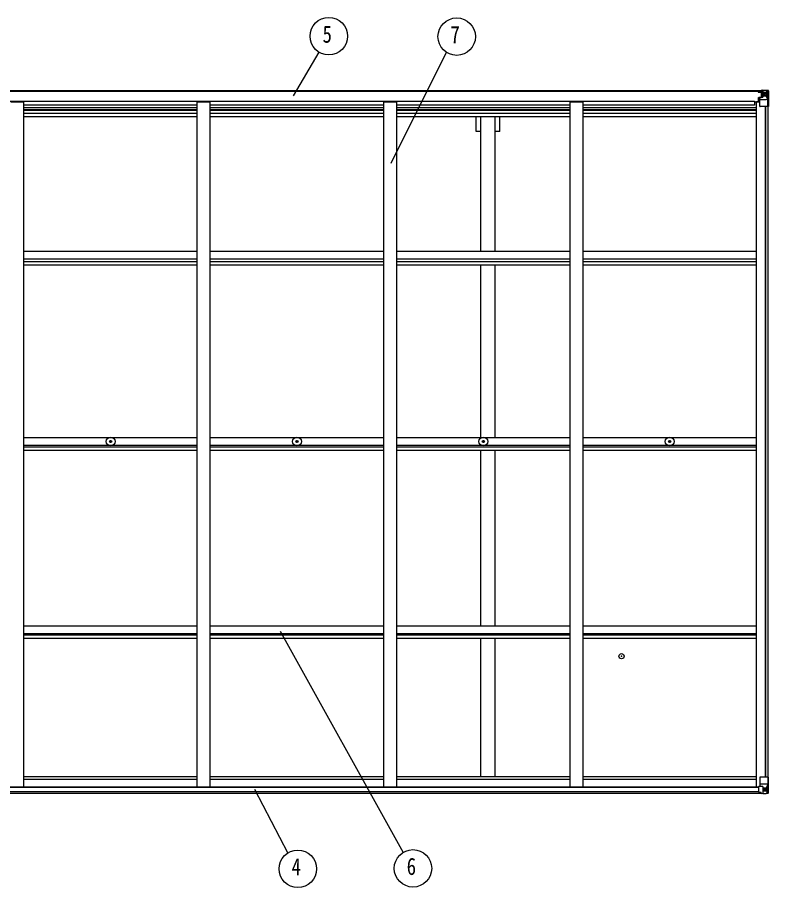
# Model space of a CAD drawing. Units: millimetres, scale not verified. Extents: x -10512 to 10512, y -7425 to 7425.
# Drawn here: x -2075 to 811, y -1012 to 2330 of the extents above; entities that cross this region are included whole.
import ezdxf
from ezdxf.enums import TextEntityAlignment as Align

# ---------------------------------------------------------------- set-up
doc = ezdxf.new("R2010")
doc.units = ezdxf.units.MM
doc.header["$LTSCALE"] = 40
doc.header["$PDMODE"] = 32
doc.header["$PDSIZE"] = 20
for name, color, linetype in [('0-4_YKK_13', 4, 'Continuous'), ('0-5_YKK_A1', 4, 'Continuous'), ('0-6_YKK_D', 6, 'Continuous')]:
    doc.layers.add(name, color=color, linetype=linetype)
doc.styles.add('ＭＳ ゴシック', font='')
doc.styles.get('ＭＳ ゴシック').set_extended_font_data('MS Gothic')

msp = doc.modelspace()

# ---------------------------------------------------------------- linework, layer by layer
at = {"layer": '0-4_YKK_13'}
for p, q in [((771.02, 2044.74), (771.02, 2045.74)), ((772.02, 2044.74), (771.02, 2044.74)), ((771.02, 2044.74), (771.02, 2043.17)), ((771.02, 2043.05), (771.02, 2043.17)), ((772.02, 2045.74), (772.02, 2044.74)), ((777.02, 2044.74), (772.02, 2044.74)), ((777.22, 2048.24), (775.53, 2047.8)), ((777.02, 2043.13), (777.02, 2044.74)), ((777.02, 2043.13), (787.02, 2043.04)), ((777.22, 2048.24), (777.52, 2048.24)), ((777.52, 2048.24), (777.52, 2047.8)), ((779.02, 2045), (787.02, 2045)), ((779.02, 2044.97), (787.02, 2044.97)), ((782.52, 2050.43), (789.02, 2050.04)), ((782.52, 2049.55), (782.52, 2050.43)), ((789.02, 2049.15), (782.52, 2049.55)), ((782.52, 2049.03), (782.52, 2049.55)), ((782.52, 2049.03), (782.52, 2048.62)), ((782.52, 2048.62), (787.52, 2048.54)), ((782.52, 2048.62), (782.52, 2047.8)), ((783.52, 2042.67), (783.52, 2042.9)), ((783.52, 2022.93), (783.52, 2042.67)), ((787.42, 2042.67), (783.52, 2042.67)), ((783.52, 2039.04), (787.52, 2039.04)), ((787.02, 2044.97), (787.02, 2045)), ((787.02, 2043.97), (787.02, 2044.97)), ((787.02, 2043.97), (787.52, 2043.97)), ((787.02, 2043.04), (787.02, 2043.97)), ((787.03, 2043.04), (787.02, 2043.04)), ((787.03, 2042.88), (787.03, 2043.04)), ((787.52, 2044.33), (789.02, 2044.33)), ((787.52, 2040.79), (789.02, 2040.79)), ((789.02, 2049.92), (801.02, 2049.14)), ((790.02, 2040.79), (789.02, 2040.79)), ((801.02, 2040.79), (789.02, 2040.79)), ((803.36, 2040.74), (801.02, 2040.8)), ((801.12, 2049.13), (809.04, 2048.66)), ((803.36, 2027.27), (803.36, 2040.74)), ((804.21, 2044.25), (806.95, 2047.91)), ((808.18, 2047.69), (808.18, 2047.62)), ((808.18, 1987.04), (808.18, 2047.62)), ((810.09, 2048.75), (810.09, 2048.75)), ((810.09, 2048.7), (810.09, 2048.74)), ((811.02, 2047.75), (811.02, 2047.71)), ((756.52, 2006.12), (777.02, 2006.12)), ((772.52, 2021.91), (773.52, 2021.91)), ((772.52, 2006.12), (772.52, 2021.91)), ((773.52, 2020.18), (772.52, 2020.19)), ((772.52, 2010.04), (777.02, 2010.04)), ((777.57, 2021.95), (773.52, 2021.91)), ((777.02, 1988.04), (777.02, 2021.13)), ((801.02, 2013.7), (777.02, 2013.7)), ((788.2, 2023.68), (777.85, 2022.03)), ((777.85, 2021.39), (788.2, 2023.05)), ((777.85, 2022.03), (777.85, 2021.39)), ((783.52, 2030.83), (787.52, 2030.83)), ((787.52, 2027.24), (789.02, 2027.24)), ((788.2, 2023.05), (788.2, 2023.68)), ((801.02, 2027.24), (789.02, 2027.24)), ((795.54, 2033.6), (795.54, 2032.64)), ((801.02, 2027.23), (803.36, 2027.27)), ((801.02, 2027.23), (801.02, 2027.24)), ((807.63, 2013.92), (801.02, 2013.7)), ((807.63, 2013.92), (803.49, 2026)), ((808.18, 1987.04), (778.02, 1987.04)), ((-1717.5, 702.22), (-1717.6, 701.7)), ((-1717.48, 703.33), (-1717.5, 702.22)), ((-1716.48, 703.33), (-1716.46, 702.22)), ((-1716.46, 702.22), (-1716.36, 701.7)), ((-1001.5, 702.22), (-1001.6, 701.7)), ((-1001.48, 703.33), (-1001.5, 702.22)), ((-1000.48, 703.33), (-1000.46, 702.22)), ((-1000.46, 702.22), (-1000.36, 701.7)), ((-285.5, 702.22), (-285.6, 701.7)), ((-285.48, 703.33), (-285.5, 702.22)), ((-284.48, 703.33), (-284.46, 702.22)), ((-284.46, 702.22), (-284.36, 701.7)), ((430.5, 702.22), (430.4, 701.7)), ((430.52, 703.33), (430.5, 702.22)), ((431.52, 703.33), (431.54, 702.22)), ((431.54, 702.22), (431.64, 701.7)), ((-1719.22, 701.58), (-1718.11, 701.6)), ((-1719.22, 700.58), (-1718.11, 700.56)), ((-1718.11, 701.6), (-1717.6, 701.7)), ((-1718.11, 700.56), (-1717.6, 700.46)), ((-1717.5, 699.94), (-1717.6, 700.46)), ((-1717.48, 698.84), (-1717.5, 699.94)), ((-1716.48, 698.84), (-1716.46, 699.94)), ((-1716.46, 699.94), (-1716.36, 700.46)), ((-1715.84, 701.6), (-1716.36, 701.7)), ((-1715.84, 700.56), (-1716.36, 700.46)), ((-1714.73, 701.58), (-1715.84, 701.6)), ((-1714.73, 700.58), (-1715.84, 700.56)), ((-1003.22, 701.58), (-1002.11, 701.6)), ((-1003.22, 700.58), (-1002.11, 700.56)), ((-1002.11, 701.6), (-1001.6, 701.7)), ((-1002.11, 700.56), (-1001.6, 700.46)), ((-1001.5, 699.94), (-1001.6, 700.46)), ((-1001.48, 698.84), (-1001.5, 699.94)), ((-1000.48, 698.84), (-1000.46, 699.94)), ((-1000.46, 699.94), (-1000.36, 700.46)), ((-999.84, 701.6), (-1000.36, 701.7)), ((-999.84, 700.56), (-1000.36, 700.46)), ((-998.73, 701.58), (-999.84, 701.6)), ((-998.73, 700.58), (-999.84, 700.56)), ((-287.22, 701.58), (-286.11, 701.6)), ((-287.22, 700.58), (-286.11, 700.56)), ((-286.11, 701.6), (-285.6, 701.7)), ((-286.11, 700.56), (-285.6, 700.46)), ((-285.5, 699.94), (-285.6, 700.46)), ((-285.48, 698.84), (-285.5, 699.94)), ((-284.48, 698.84), (-284.46, 699.94)), ((-284.46, 699.94), (-284.36, 700.46)), ((-283.84, 701.6), (-284.36, 701.7)), ((-283.84, 700.56), (-284.36, 700.46)), ((-282.73, 701.58), (-283.84, 701.6)), ((-282.73, 700.58), (-283.84, 700.56)), ((428.78, 701.58), (429.89, 701.6)), ((428.78, 700.58), (429.89, 700.56)), ((429.89, 701.6), (430.4, 701.7)), ((429.89, 700.56), (430.4, 700.46)), ((430.5, 699.94), (430.4, 700.46)), ((430.52, 698.84), (430.5, 699.94)), ((431.52, 698.84), (431.54, 699.94)), ((431.54, 699.94), (431.64, 700.46)), ((432.16, 701.6), (431.64, 701.7)), ((432.16, 700.56), (431.64, 700.46)), ((433.27, 701.58), (432.16, 701.6)), ((433.27, 700.58), (432.16, 700.56)), ((777.02, -589.06), (777.02, -622.16)), ((811.02, -588.06), (778.02, -588.06)), ((808.18, -588.06), (808.18, -648.64)), ((811.02, -648.77), (811.02, -588.06)), ((772.52, -625.22), (772.52, -645.37)), ((782.52, -624.27), (773.52, -624.31)), ((801.02, -614.73), (777.02, -614.73)), ((777.85, -622.42), (788.2, -624.07)), ((777.85, -623.05), (777.85, -622.42)), ((785.5, -624.27), (777.85, -623.05)), ((789.02, -624.27), (782.52, -624.27)), ((788.2, -624.07), (788.2, -624.27)), ((789.02, -624.27), (789.02, -651.06)), ((789.02, -628.26), (801.02, -628.26)), ((796.5, -634.62), (796.5, -633.66)), ((807.63, -614.94), (801.02, -614.73)), ((801.02, -628.26), (801.02, -628.26)), ((801.02, -628.26), (803.36, -628.29)), ((803.36, -628.29), (803.36, -641.76)), ((807.63, -614.94), (803.49, -627.03)), ((773.52, -646.08), (782.52, -646.14)), ((782.52, -651.46), (782.52, -645.51)), ((801.02, -641.82), (789.02, -641.82)), ((789.02, -650.95), (801.02, -650.16)), ((803.36, -641.76), (801.02, -641.82)), ((801.12, -650.16), (809.04, -649.68)), ((804.21, -645.27), (806.95, -648.94)), ((808.18, -648.71), (808.18, -648.64)), ((810.09, -649.73), (810.09, -649.77))]:
    msp.add_line(p, q, dxfattribs=at)
for points in [[(777.02, 2043.13), (777.02, 2043.12), (771.02, 2043.17)], [(772.02, 2043.01), (787.02, 2042.88), (787.03, 2042.88)], [(787.02, 2043.97), (779.02, 2043.97), (779.02, 2045.74)], [(782.52, 2049.03), (787.52, 2049.03), (787.52, 2023.57)], [(810.09, 2048.75), (801.02, 2049.3), (789.02, 2050.04), (789.02, 2023.94)], [(811.02, 2047.71), (811.02, 1987.04), (808.18, 1987.04)], [(773.52, 2021.91), (773.52, 2020.18), (777.02, 2020.16)], [(794.58, 2035.52), (793.62, 2035.52), (793.62, 2034.56), (794.58, 2034.56)], [(796.5, 2036.48), (796.5, 2037.44), (795.54, 2037.44), (795.54, 2036.48)], [(795.54, 2032.64), (796.5, 2032.64), (796.5, 2033.6)], [(797.46, 2034.56), (798.42, 2034.56), (798.42, 2035.52), (797.46, 2035.52)], [(796.5, -633.66), (795.54, -633.66), (795.54, -634.62)], [(772.52, -645.37), (772.54, -645.48), (782.52, -645.51)], [(810.09, -649.77), (801.02, -650.33), (782.52, -651.46)], [(794.58, -635.58), (793.62, -635.58), (793.62, -636.54), (794.58, -636.54)], [(795.54, -637.5), (795.54, -638.46), (796.5, -638.46), (796.5, -637.5)], [(797.46, -636.54), (798.42, -636.54), (798.42, -635.58), (797.46, -635.58)]]:
    msp.add_lwpolyline(points, dxfattribs=at)
for centre, radius in [((796.02, 2035.04), 5.3), ((-1716.98, 701.08), 17), ((-1716.98, 701.08), 4), ((-1000.98, 701.08), 17), ((-1000.98, 701.08), 4), ((-284.98, 701.08), 17), ((-284.98, 701.08), 4), ((431.02, 701.08), 17), ((431.02, 701.08), 4), ((796.02, -636.06), 5.3)]:
    msp.add_circle(centre, radius, dxfattribs=at)
for centre, radius, start, end in [((771.89, 2050.7), 7.69, 263.56574, 271.03001), ((787.02, 2045.5), 0.5, 270.00309, 0.00198), ((787.02, 2045.47), 0.5, 269.99891, 359.99891), ((787.02, 2042.54), 0.5, 359.95536, 89.47105), ((787.01, 2042.36), 0.513, 358.95293, 88.11972), ((806.9, 2047.74), 1.28, 357.54105, 48.82169), ((808.87, 2061.35), 12.7, 264.89689, 270.75534), ((810.02, 2047.75), 1, 359.99921, 86.49983), ((810.03, 2047.74), 0.999, 0.04917, 86.5576), ((810.03, 2047.71), 0.999, 0.04917, 86.5576), ((777.96, 2021.1), 0.937, 96.73234, 177.67791), ((777.96, 2020.46), 0.937, 96.73234, 177.67791), ((788.09, 2024.61), 0.937, 276.73234, 357.67791), ((788.09, 2023.98), 0.937, 276.73234, 357.67791), ((794.58, 2036.48), 0.96, 270, 0), ((794.58, 2033.6), 0.96, 0, 90), ((797.46, 2036.48), 0.96, 180, 270), ((797.46, 2033.6), 0.96, 90, 180), ((778.02, 1988.04), 1, 180, 270), ((-1716.98, 701.08), 2.3, 77.44414, 102.55586), ((-1000.98, 701.08), 2.3, 77.44414, 102.55586), ((-284.98, 701.08), 2.3, 77.44414, 102.55586), ((431.02, 701.08), 2.3, 77.44414, 102.55586), ((-1716.98, 701.08), 2.3, 167.44414, 192.55586), ((-1716.98, 701.08), 2.3, 257.44414, 282.55586), ((-1716.98, 701.08), 2.3, 347.44414, 12.55586), ((-1000.98, 701.08), 2.3, 167.44414, 192.55586), ((-1000.98, 701.08), 2.3, 257.44414, 282.55586), ((-1000.98, 701.08), 2.3, 347.44414, 12.55586), ((-284.98, 701.08), 2.3, 167.44414, 192.55586), ((-284.98, 701.08), 2.3, 257.44414, 282.55586), ((-284.98, 701.08), 2.3, 347.44414, 12.55586), ((431.02, 701.08), 2.3, 167.44414, 192.55586), ((431.02, 701.08), 2.3, 257.44414, 282.55586), ((431.02, 701.08), 2.3, 347.44414, 12.55586), ((778.02, -589.06), 1, 90, 180), ((777.96, -621.49), 0.937, 182.32209, 263.26766), ((777.96, -622.12), 0.937, 182.32209, 263.26766), ((788.09, -625), 0.937, 50.93398, 83.26766), ((794.58, -634.62), 0.96, 270, 0), ((797.46, -634.62), 0.96, 180, 270), ((794.58, -637.5), 0.96, 0, 90), ((797.46, -637.5), 0.96, 90, 180), ((806.9, -648.77), 1.28, 311.17831, 2.45895), ((808.87, -662.38), 12.7, 89.24466, 95.10311), ((810.02, -648.77), 1, 273.50017, 0.00079), ((810.03, -648.73), 0.999, 273.4424, 359.95083), ((810.03, -648.77), 0.999, 273.4424, 359.95083)]:
    msp.add_arc(centre, radius, start, end, dxfattribs=at)
for centre, major_axis, ratio, start_param, end_param in [((882.77, 2040.79), (-81.75, 0), 0.061163, 6.2824128, 6.2831853), ((806.23, 2040.66), (-0.03, 5), 0.573921, 0.7672717, 1.551125), ((807.89, 2045.73), (0.02, 3), 0.466854, 0.125683, 0.7596956), ((808.09, 2048.83), (-2, 0.12), 0.060933, 2.0712557, 3.1453404), ((609.09, 2061.06), (-201, 12.36), 0.060933, 3.1453404, 3.145839), ((804.76, 2027.29), (0, 3), 0.468246, 1.5772882, 2.0127935), ((806.91, 2016.26), (-0.85, 2.32), 0.403757, 3.0087805, 3.9744392), ((773.52, -625.21), (-1, -0.021), 0.906239, 4.6936843, 6.2644806), ((804.76, -628.31), (0, -3), 0.468246, 4.2703918, 4.7058971), ((806.91, -617.29), (-0.85, -2.32), 0.403757, 2.3087461, 3.2744049), ((773.52, -645.38), (-1, 0.012), 0.707053, 0.1587743, 1.5795216), ((882.77, -641.82), (-81.75, 0), 0.061163, 0, 0.0007725), ((806.23, -641.68), (-0.03, -5), 0.573921, 4.7320603, 5.5159136), ((807.89, -646.75), (0.02, -3), 0.466854, 5.5234897, 6.1575023), ((808.09, -649.85), (-2, -0.12), 0.060933, 3.1378449, 4.2119296), ((609.09, -662.08), (-201, -12.36), 0.060933, 3.1373463, 3.1378449)]:
    msp.add_ellipse(centre, major_axis=major_axis, ratio=ratio, start_param=start_param, end_param=end_param, dxfattribs=at)
at = {"layer": '0-5_YKK_A1'}
for p, q in [((787.52, 2047.8), (-4221.48, 2047.8)), ((787.53, 2045.74), (-4221.48, 2045.74)), ((-4190.48, 2007.54), (756.52, 2007.54)), ((-2099.98, 2005.51), (-2049.98, 2005.51)), ((-2049.98, -624.41), (-2049.98, 2005.51)), ((-1383.98, 2005.51), (-1333.98, 2005.51)), ((-1383.98, -624.41), (-1383.98, 2005.51)), ((-1333.98, -624.41), (-1333.98, 2005.51)), ((-667.98, 2005.51), (-617.98, 2005.51)), ((-667.98, -624.41), (-667.98, 2005.51)), ((-617.98, -624.41), (-617.98, 2005.51)), ((48.02, 2005.51), (98.02, 2005.51)), ((48.02, -624.41), (48.02, 2005.51)), ((98.02, -624.41), (98.02, 2005.51)), ((756.52, 2007.54), (756.52, 1992.47)), ((764.02, -624.41), (764.02, 2005.51)), ((777.02, 2005.51), (764.02, 2005.51)), ((-1383.98, 1992.47), (-2049.98, 1992.47)), ((-1383.98, 1983.1), (-2049.98, 1983.1)), ((-2049.98, 1976.03), (-1383.98, 1976.03)), ((-1383.98, 1972.24), (-2049.98, 1972.24)), ((-667.98, 1992.47), (-1333.98, 1992.47)), ((-667.98, 1983.1), (-1333.98, 1983.1)), ((-1333.98, 1976.03), (-667.98, 1976.03)), ((-667.98, 1972.24), (-1333.98, 1972.24)), ((48.02, 1992.47), (-617.98, 1992.47)), ((48.02, 1983.1), (-617.98, 1983.1)), ((-617.98, 1976.03), (48.02, 1976.03)), ((48.02, 1972.24), (-617.98, 1972.24)), ((756.52, 1992.47), (98.02, 1992.47)), ((764.02, 1983.1), (98.02, 1983.1)), ((98.02, 1976.03), (764.02, 1976.03)), ((764.02, 1972.24), (98.02, 1972.24)), ((799.32, -588.06), (799.32, 1987.04)), ((800.02, -588.06), (800.02, 1987.04)), ((809.02, -588.06), (809.02, 1987.04)), ((-1383.98, 1960.9), (-2049.98, 1960.9)), ((-1383.98, 1948.07), (-2049.98, 1948.07)), ((-667.98, 1960.9), (-1333.98, 1960.9)), ((-667.98, 1948.07), (-1333.98, 1948.07)), ((48.02, 1960.9), (-617.98, 1960.9)), ((48.02, 1948.07), (-617.98, 1948.07)), ((-294.48, 1430.51), (-294.48, 1948.07)), ((-239.48, 1430.51), (-239.48, 1948.07)), ((-221.78, 1891.8), (-221.78, 1948.07)), ((764.02, 1960.9), (98.02, 1960.9)), ((764.02, 1948.07), (98.02, 1948.07)), ((-221.78, 1891.8), (-239.48, 1891.8)), ((-1383.98, 1430.51), (-2049.98, 1430.51)), ((-667.98, 1430.51), (-1333.98, 1430.51)), ((48.02, 1430.51), (-617.98, 1430.51)), ((764.02, 1430.51), (98.02, 1430.51)), ((-1383.98, 1401.54), (-2049.98, 1401.54)), ((-1383.98, 1391.39), (-2049.98, 1391.39)), ((-1383.98, 1378.55), (-2049.98, 1378.55)), ((-667.98, 1401.54), (-1333.98, 1401.54)), ((-667.98, 1391.39), (-1333.98, 1391.39)), ((-667.98, 1378.55), (-1333.98, 1378.55)), ((48.02, 1401.54), (-617.98, 1401.54)), ((48.02, 1391.39), (-617.98, 1391.39)), ((48.02, 1378.55), (-617.98, 1378.55)), ((-294.48, 715.73), (-294.48, 1378.55)), ((-239.48, 715.73), (-239.48, 1378.55)), ((764.02, 1401.54), (98.02, 1401.54)), ((764.02, 1391.39), (98.02, 1391.39)), ((764.02, 1378.55), (98.02, 1378.55)), ((-1383.98, 715.73), (-2049.98, 715.73)), ((-667.98, 715.73), (-1333.98, 715.73)), ((48.02, 715.73), (-617.98, 715.73)), ((764.02, 715.73), (98.02, 715.73)), ((-1383.98, 686.28), (-2049.98, 686.28)), ((-1383.98, 679.14), (-2049.98, 679.14)), ((-667.98, 686.28), (-1333.98, 686.28)), ((-667.98, 679.14), (-1333.98, 679.14)), ((48.02, 686.28), (-617.98, 686.28)), ((48.02, 679.14), (-617.98, 679.14)), ((764.02, 686.28), (98.02, 686.28)), ((764.02, 679.14), (98.02, 679.14)), ((-1383.98, 666.18), (-2049.98, 666.18)), ((-667.98, 666.18), (-1333.98, 666.18)), ((48.02, 666.18), (-617.98, 666.18)), ((-294.48, -8.18), (-294.48, 666.18)), ((-239.48, -8.18), (-239.48, 666.18)), ((764.02, 666.18), (98.02, 666.18)), ((-1383.98, -8.18), (-2049.98, -8.18)), ((-667.98, -8.18), (-1333.98, -8.18)), ((48.02, -8.18), (-617.98, -8.18)), ((764.02, -8.18), (98.02, -8.18)), ((-1383.98, -37.94), (-2049.98, -37.94)), ((-1383.98, -42.24), (-2049.98, -42.24)), ((-1383.98, -55.26), (-2049.98, -55.26)), ((-667.98, -37.94), (-1333.98, -37.94)), ((-667.98, -42.24), (-1333.98, -42.24)), ((-667.98, -55.26), (-1333.98, -55.26)), ((48.02, -37.94), (-617.98, -37.94)), ((48.02, -42.24), (-617.98, -42.24)), ((48.02, -55.26), (-617.98, -55.26)), ((-294.48, -587.17), (-294.48, -55.26)), ((-239.48, -587.17), (-239.48, -55.26)), ((764.02, -37.94), (98.02, -37.94)), ((764.02, -42.24), (98.02, -42.24)), ((764.02, -55.26), (98.02, -55.26)), ((-1384.56, -596.3), (-2050.56, -596.3)), ((-1384.29, -587.17), (-2050.29, -587.17)), ((-668.56, -596.3), (-1334.56, -596.3)), ((-668.29, -587.17), (-1334.29, -587.17)), ((47.44, -596.3), (-618.56, -596.3)), ((47.71, -587.17), (-618.29, -587.17)), ((763.44, -596.3), (97.44, -596.3)), ((763.71, -587.17), (97.71, -587.17)), ((-4207.01, -624.41), (773.06, -624.41)), ((-4206.48, -626.77), (772.52, -626.77)), ((-4216.48, -648.91), (782.52, -648.91)), ((-4216.48, -649.86), (782.52, -649.86)), ((-4206.48, -642.42), (772.52, -642.42))]:
    msp.add_line(p, q, dxfattribs=at)
msp.add_lwpolyline([(-294.48, 1891.8), (-312.18, 1891.8), (-312.18, 1948.07)], dxfattribs=at)
msp.add_point((245.97, -123.49), dxfattribs=at)
at = {"layer": '0-6_YKK_D'}
for p, q in [((-1014.02, 2028.09), (-915.32, 2195.72)), ((-639.57, 1769.98), (-426.62, 2195.64)), ((-1065.83, -27.14), (-592.97, -876.69)), ((-1163.99, -634.08), (-1036.82, -879.47))]:
    msp.add_line(p, q, dxfattribs=at)
for centre in [(-878.79, 2257.76), (-387.34, 2255.98), (-997.75, -939.95), (-555.42, -938.12)]:
    msp.add_circle(centre, 72, dxfattribs=at)

# ---------------------------------------------------------------- texts
at = {"layer": '0-6_YKK_D', "style": 'ＭＳ ゴシック', "width": 0.8}
for s, p in [('5', (-902.79, 2212.76)), ('7', (-411.34, 2210.98)), ('4', (-1021.75, -984.95)), ('6', (-579.42, -983.12))]:
    msp.add_text(s, height=65.98, dxfattribs=at).set_placement(p, align=Align.BOTTOM_LEFT)

doc.saveas('drawing.dxf')
